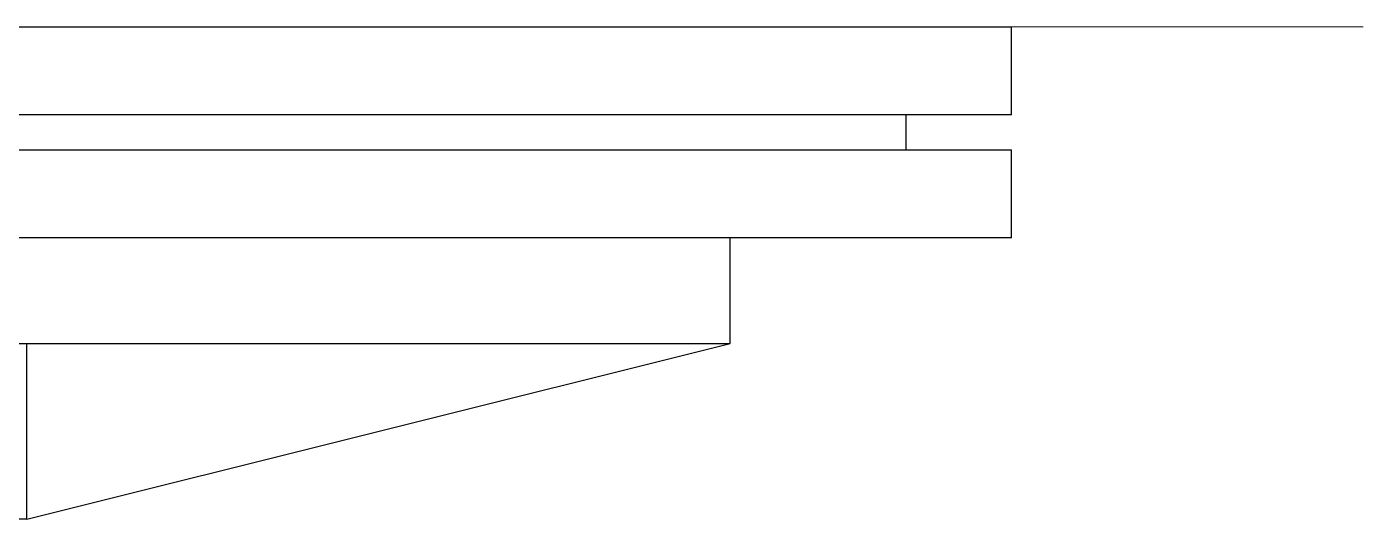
# Model space of a CAD drawing. Extents: x 1188826 to 1909461, y 608442 to 1651179.
# Drawn here: x 1703642 to 1705542, y 1035313 to 1036013 of the extents above; entities that cross this region are included whole.
import ezdxf

# ---------------------------------------------------------------- set-up
doc = ezdxf.new("R2010")
doc.units = 0
doc.header["$LTSCALE"] = 1000
doc.header["$MEASUREMENT"] = 0
doc.linetypes.add('ACAD_ISO10W100', pattern=[18.5, 12, -3, 0.5, -3])
doc.linetypes.add('DOTE', pattern=[2.42, 2, -0.2, 0.02, -0.2])
doc.layers.add('DOTE', color=19, linetype='DOTE', lineweight=9)
doc.layers.add('立面线', color=40, linetype='Continuous')

msp = doc.modelspace()

# ---------------------------------------------------------------- linework, layer by layer
at = {"layer": 'DOTE', "linetype": 'ACAD_ISO10W100', "ltscale": 100}
msp.add_line((1687342.5, 1036013.4), (1705542.3, 1036013.4), dxfattribs=at)
at = {"layer": '立面线'}
for p, q in [((1687842.5, 1036013.4), (1705042.3, 1036013.4)), ((1705042.3, 1035888.4), (1705042.3, 1036013.4)), ((1705042.3, 1035888.4), (1687842.5, 1035888.4)), ((1704892.3, 1035838.4), (1704892.3, 1035888.4)), ((1687842.5, 1035838.4), (1705042.3, 1035838.4)), ((1705042.3, 1035713.4), (1705042.3, 1035838.4)), ((1705042.3, 1035713.4), (1687842.5, 1035713.4)), ((1704642.3, 1035563.4), (1704642.3, 1035713.4)), ((1688242.5, 1035563.4), (1704642.3, 1035563.4)), ((1703642.4, 1035313.4), (1704642.3, 1035563.4)), ((1703642.4, 1035313.4), (1703642.4, 1035563.4)), ((1703642.3, 1035313.4), (1689242.5, 1035313.4)), ((1703642.3, 1035313.4), (1703642.4, 1035313.4))]:
    msp.add_line(p, q, dxfattribs=at)

doc.saveas('drawing.dxf')
